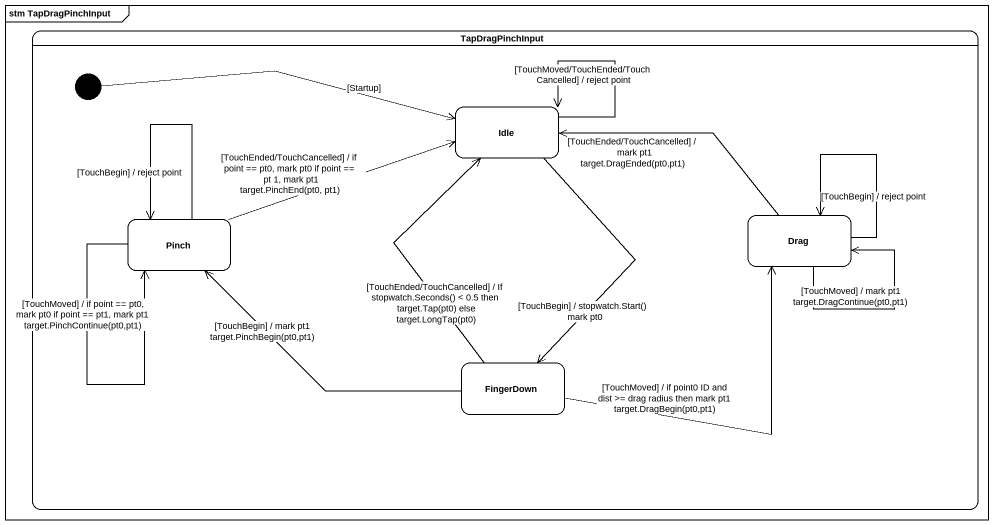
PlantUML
@startuml
mainframe stm TapDragPinchInput
hide empty description
state TapDragPinchInput {
  state Idle
  state Pinch
  state Drag
  state FingerDown
  [*] -right-> Idle : [Startup]
}
Idle --> Idle : [TouchMoved/TouchEnded/TouchCancelled] / reject point
Idle --> FingerDown : [TouchBegin] / stopwatch.Start() mark pt0
Pinch -right-> Idle : [TouchEnded/TouchCancelled] / if point == pt0, mark pt0 if point == pt 1, mark pt1 target.PinchEnd(pt0, pt1)
Pinch --> Pinch : [TouchMoved] / if point == pt0, mark pt0 if point == pt1, mark pt1 target.PinchContinue(pt0,pt1)
Pinch --> Pinch : [TouchBegin] / reject point
Drag -left-> Idle : [TouchEnded/TouchCancelled] / mark pt1 target.DragEnded(pt0,pt1)
Drag --> Drag : [TouchMoved] / mark pt1 target.DragContinue(pt0,pt1)
Drag --> Drag : [TouchBegin] / reject point
FingerDown -up-> Idle : [TouchEnded/TouchCancelled] / If stopwatch.Seconds() < 0.5 then target.Tap(pt0) else target.LongTap(pt0)
FingerDown -left-> Pinch : [TouchBegin] / mark pt1 target.PinchBegin(pt0,pt1)
FingerDown -right-> Drag : [TouchMoved] / if point0 ID and dist >= drag radius then mark pt1 target.DragBegin(pt0,pt1)
@enduml
